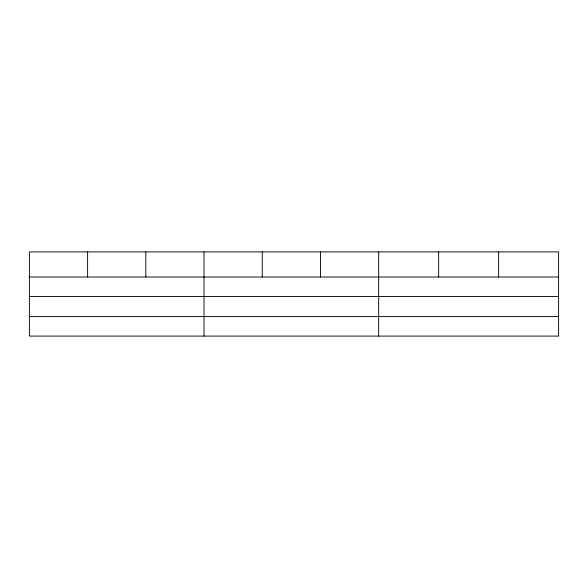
<?xml version="1.0" encoding="UTF-8"?>
<svg xmlns="http://www.w3.org/2000/svg" width="588" height="588" viewBox="0 0 588 588"><rect width="100%" height="100%" fill="white"/><g stroke="black" fill="none" stroke-linecap="round" stroke-linejoin="round"><path stroke-width="0.88" d="M558.6 296.514L558.6 251.907L29.4 251.907L29.4 336.093L558.6 336.093L558.6 296.514L29.4 296.514M29.4 277.014L558.6 277.014M29.4 316.594L558.6 316.594M498.624 251.907L498.624 277.014M438.648 251.907L438.648 277.014M378.672 251.907L378.672 336.093M320.46 251.907L320.46 277.014M262.248 251.907L262.248 277.014M204.036 251.907L204.036 336.093M145.824 251.907L145.824 277.014M87.612 251.907L87.612 277.014"/></g></svg>
